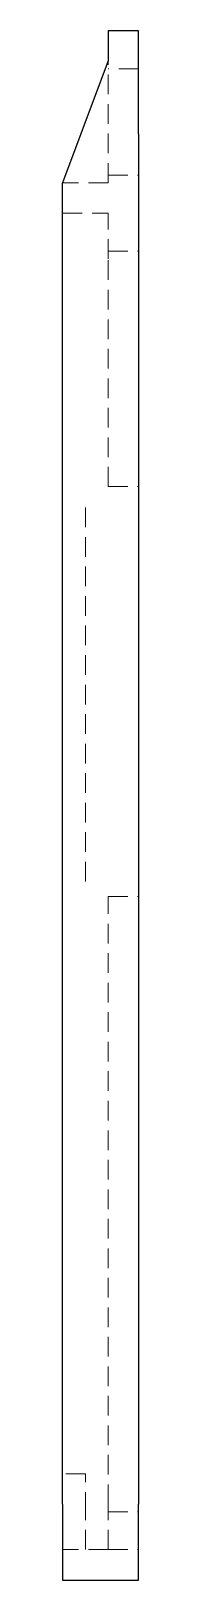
# Model space of a CAD drawing. Header units: millimetres. Extents: x 54 to 225, y 7 to 160.
# Drawn here: x 220.5 to 225.5, y 7 to 107 of the extents above.
import ezdxf

# ---------------------------------------------------------------- set-up
doc = ezdxf.new("R2010")
doc.units = ezdxf.units.MM
doc.linetypes.add('HIDDEN', pattern=[1.905, 1.27, -0.635])

msp = doc.modelspace()

# ---------------------------------------------------------------- linework, layer by layer
at = {"color": 7, "linetype": 'Continuous', "lineweight": 25}
for p, q in [((223.49, 107), (223.49, 105.08)), ((225.45, 107), (223.49, 107)), ((225.45, 100.37), (225.45, 107)), ((223.49, 105.08), (221.73, 100.37)), ((221.73, 100.37), (220.55, 97.2)), ((225.45, 100.37), (225.45, 11.9)), ((220.55, 11.9), (220.55, 97.2)), ((220.55, 11.9), (220.55, 7)), ((225.45, 7), (225.45, 11.9)), ((220.55, 7), (225.45, 7))]:
    msp.add_line(p, q, dxfattribs=at)
at = {"color": 7, "linetype": 'HIDDEN', "lineweight": 18}
for p, q in [((223.49, 97.2), (223.49, 105.08)), ((225.45, 104.55), (223.49, 104.55)), ((223.49, 97.2), (220.55, 97.2)), ((223.49, 97.69), (225.45, 97.69)), ((220.55, 95.24), (223.49, 95.24)), ((223.49, 92.29), (223.49, 95.24)), ((223.49, 92.78), (225.45, 92.78)), ((223.49, 77.59), (223.49, 92.29)), ((223.49, 77.59), (225.45, 77.59)), ((222.02, 52.1), (222.02, 76.61)), ((223.49, 51.12), (225.45, 51.12)), ((223.49, 11.9), (223.49, 51.12)), ((222.02, 13.86), (220.55, 13.86)), ((222.02, 11.41), (222.02, 13.86)), ((222.02, 8.96), (222.02, 11.41)), ((223.49, 8.96), (223.49, 11.9)), ((223.49, 11.41), (225.45, 11.41)), ((223.49, 8.96), (220.55, 8.96)), ((223.49, 8.96), (225.45, 8.96))]:
    msp.add_line(p, q, dxfattribs=at)

doc.saveas('drawing.dxf')
